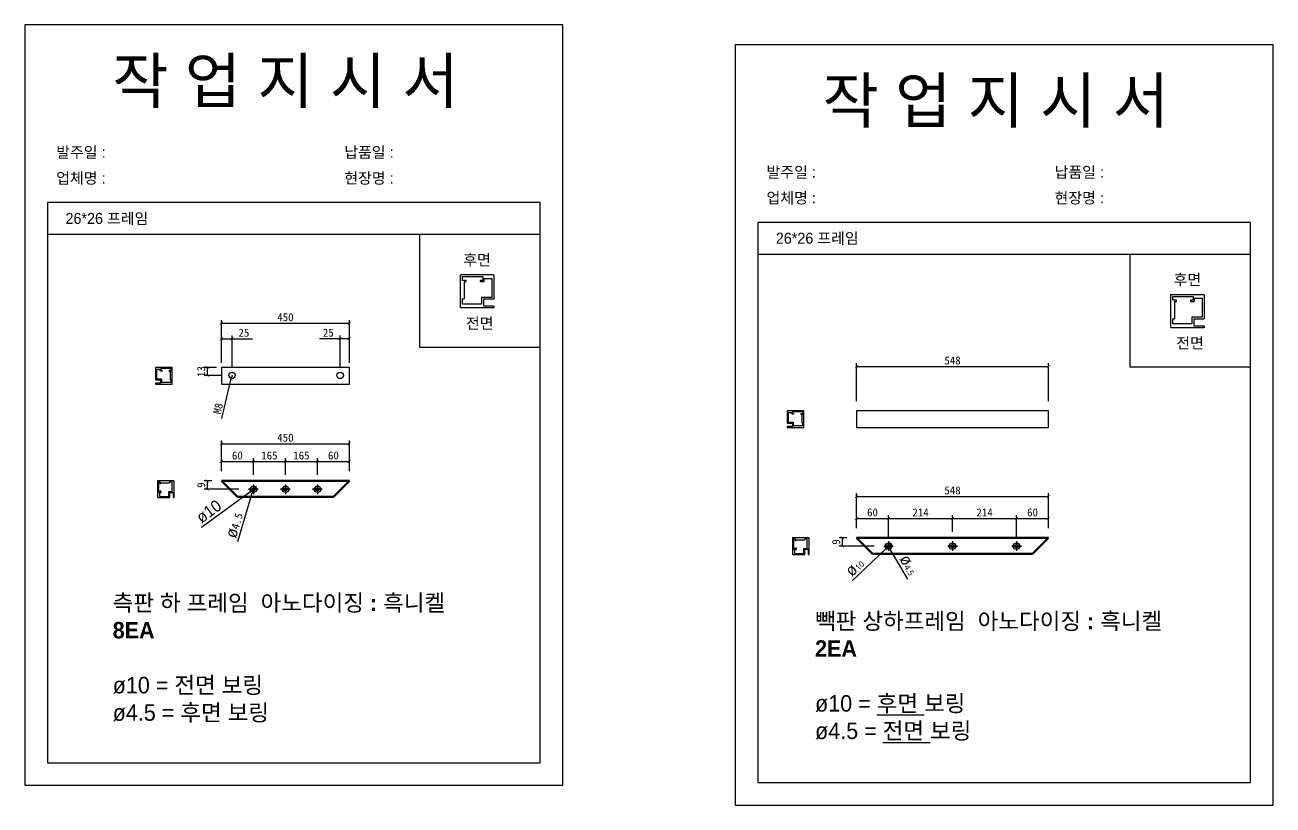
# Model space of a CAD drawing. Header units: millimetres. Extents: x -44117 to 256353, y -2095463 to 65325.
# Drawn here: x 119282 to 123181, y -21340 to -18902 of the extents above; entities that cross this region are included whole.
import ezdxf

# ---------------------------------------------------------------- set-up
doc = ezdxf.new("R2010")
doc.units = ezdxf.units.MM
doc.header["$LTSCALE"] = 10
doc.layers.add('Layer1', color=7, linetype='Continuous', lineweight=70)
doc.dimstyles.new('ISO-25', dxfattribs={"dimtxt": 2.5, "dimasz": 2.5, "dimexe": 1, "dimexo": 1, "dimtad": 1, "dimtxsty": 'Standard', "dimblk": 'ARCHTICK', "dimcen": 2.5, "dimadec": 0, "dimazin": 0, "dimtfac": 1, "dimtmove": 0, "dimatfit": 3, "dimfxl": 0, "dimarcsym": 0})

# ---------------------------------------------------------------- blocks, each defined once
blk = doc.blocks.new('_ArchTick')
at = {"color": 0, "linetype": 'ByBlock', "const_width": 0.15}
blk.add_lwpolyline([(-0.5, -0.5), (0.5, 0.5)], dxfattribs=at)
blk = doc.blocks.new('*D2144')
at = {"color": 0, "lineweight": -2}
for p, q in [((121879.4, -20474.4), (121879.4, -20433.7)), ((121879.4, -20443.7), (121979.4, -20443.7)), ((121979.4, -20485.4), (121979.4, -20433.7))]:
    blk.add_line(p, q, dxfattribs=at)
at = {"layer": 'Defpoints', "color": 0}
for p in [(121979.4, -20443.7), (121879.4, -20504.4), (121979.4, -20515.4)]:
    blk.add_point(p, dxfattribs=at)
at = {"color": 0, "lineweight": -2, "xscale": 10, "yscale": 10, "zscale": 10, "rotation": 180}
blk.add_blockref('_ArchTick', (121879.4, -20443.7), dxfattribs=at)
at = {"color": 0, "lineweight": -2, "xscale": 10, "yscale": 10, "zscale": 10}
blk.add_blockref('_ArchTick', (121979.4, -20443.7), dxfattribs=at)
at = {"color": 0, "insert": (121929.4, -20425), "char_height": 25, "attachment_point": 5}
blk.add_mtext('60', dxfattribs=at)
blk = doc.blocks.new('*D2145')
at = {"color": 0, "lineweight": -2}
for p, q in [((121879.4, -20474.4), (121879.4, -20365.2)), ((121879.4, -20375.2), (122479.4, -20375.2)), ((122479.4, -20474.4), (122479.4, -20365.2))]:
    blk.add_line(p, q, dxfattribs=at)
at = {"layer": 'Defpoints', "color": 0}
for p in [(122479.4, -20375.2), (121879.4, -20504.4), (122479.4, -20504.4)]:
    blk.add_point(p, dxfattribs=at)
at = {"color": 0, "lineweight": -2, "xscale": 10, "yscale": 10, "zscale": 10, "rotation": 180}
blk.add_blockref('_ArchTick', (121879.4, -20375.2), dxfattribs=at)
at = {"color": 0, "lineweight": -2, "xscale": 10, "yscale": 10, "zscale": 10}
blk.add_blockref('_ArchTick', (122479.4, -20375.2), dxfattribs=at)
at = {"color": 0, "insert": (122179.4, -20356.4), "char_height": 25, "attachment_point": 5}
blk.add_mtext('548', dxfattribs=at)
blk = doc.blocks.new('*D2146')
at = {"color": 0, "lineweight": -2}
for p, q in [((121866.4, -20637.5), (121972.1, -20537.3)), ((121986.6, -20523.5), (121972.1, -20537.3)), ((121986.6, -20523.5), (121986.6, -20523.5))]:
    blk.add_line(p, q, dxfattribs=at)
at = {"layer": 'Defpoints', "color": 0}
for p in [(121972.1, -20537.3), (121986.6, -20523.5)]:
    blk.add_point(p, dxfattribs=at)
at = {"color": 0, "lineweight": -2, "xscale": 10, "yscale": 10, "zscale": 10}
for p, rotation in [((121972.1, -20537.3), 43.48065296218906), ((121986.6, -20523.5), 223.4806529621891)]:
    blk.add_blockref('_ArchTick', p, dxfattribs=dict(at, rotation=rotation))
at = {"color": 0, "insert": (121873.3, -20595.2), "char_height": 25, "attachment_point": 5, "rotation": 43.4807}
blk.add_mtext('{\\fGulim|b0|i0|c129|p50;\\H1.4583x;ø\\fMalgun Gothic|b0|i0|c129|p50;\\H0.51429x;10}', dxfattribs=at)
blk = doc.blocks.new('*D2147')
at = {"color": 0, "lineweight": -2}
for p, q in [((121976.9, -20526.1), (121976.9, -20526.1)), ((121976.9, -20526.1), (121981.9, -20534.7)), ((122039.7, -20633.3), (121981.9, -20534.7))]:
    blk.add_line(p, q, dxfattribs=at)
at = {"layer": 'Defpoints', "color": 0}
for p in [(121976.9, -20526.1), (121981.9, -20534.7)]:
    blk.add_point(p, dxfattribs=at)
at = {"color": 0, "lineweight": -2, "xscale": 10, "yscale": 10, "zscale": 10}
for p, rotation in [((121976.9, -20526.1), 300.3861059706607), ((121981.9, -20534.7), 120.3861059706608)]:
    blk.add_blockref('_ArchTick', p, dxfattribs=dict(at, rotation=rotation))
at = {"color": 0, "insert": (122043.7, -20588.6), "char_height": 25, "attachment_point": 5, "rotation": 300.3861}
blk.add_mtext('{\\fGulim|b0|i0|c129|p50;\\H1.4583x;ø\\fMalgun Gothic|b0|i0|c129|p50;\\H0.51429x;4.5}', dxfattribs=at)
blk = doc.blocks.new('*D2148')
at = {"color": 0, "lineweight": -2}
for p, q in [((121979.4, -20500.4), (121979.4, -20433.7)), ((121979.4, -20443.7), (122179.4, -20443.7)), ((122179.4, -20485.4), (122179.4, -20433.7))]:
    blk.add_line(p, q, dxfattribs=at)
at = {"layer": 'Defpoints', "color": 0}
for p in [(122179.4, -20443.7), (121979.4, -20530.4), (122179.4, -20515.4)]:
    blk.add_point(p, dxfattribs=at)
at = {"color": 0, "lineweight": -2, "xscale": 10, "yscale": 10, "zscale": 10, "rotation": 180}
blk.add_blockref('_ArchTick', (121979.4, -20443.7), dxfattribs=at)
at = {"color": 0, "lineweight": -2, "xscale": 10, "yscale": 10, "zscale": 10}
blk.add_blockref('_ArchTick', (122179.4, -20443.7), dxfattribs=at)
at = {"color": 0, "insert": (122079.4, -20425), "char_height": 25, "attachment_point": 5}
blk.add_mtext('214', dxfattribs=at)
blk = doc.blocks.new('*D2149')
at = {"color": 0, "lineweight": -2}
for p, q in [((122179.4, -20485.4), (122179.4, -20433.7)), ((122179.4, -20443.7), (122379.4, -20443.7)), ((122379.4, -20500.4), (122379.4, -20433.7))]:
    blk.add_line(p, q, dxfattribs=at)
at = {"layer": 'Defpoints', "color": 0}
for p in [(122379.4, -20443.7), (122179.4, -20515.4), (122379.4, -20530.4)]:
    blk.add_point(p, dxfattribs=at)
at = {"color": 0, "lineweight": -2, "xscale": 10, "yscale": 10, "zscale": 10, "rotation": 180}
blk.add_blockref('_ArchTick', (122179.4, -20443.7), dxfattribs=at)
at = {"color": 0, "lineweight": -2, "xscale": 10, "yscale": 10, "zscale": 10}
blk.add_blockref('_ArchTick', (122379.4, -20443.7), dxfattribs=at)
at = {"color": 0, "insert": (122279.4, -20425), "char_height": 25, "attachment_point": 5}
blk.add_mtext('214', dxfattribs=at)
blk = doc.blocks.new('*D2150')
at = {"color": 0, "lineweight": -2}
for p, q in [((122379.4, -20485.4), (122379.4, -20433.7)), ((122379.4, -20443.7), (122479.4, -20443.7)), ((122479.4, -20474.4), (122479.4, -20433.7))]:
    blk.add_line(p, q, dxfattribs=at)
at = {"layer": 'Defpoints', "color": 0}
for p in [(122479.4, -20443.7), (122479.4, -20504.4), (122379.4, -20515.4)]:
    blk.add_point(p, dxfattribs=at)
at = {"color": 0, "lineweight": -2, "xscale": 10, "yscale": 10, "zscale": 10, "rotation": 180}
blk.add_blockref('_ArchTick', (122379.4, -20443.7), dxfattribs=at)
at = {"color": 0, "lineweight": -2, "xscale": 10, "yscale": 10, "zscale": 10}
blk.add_blockref('_ArchTick', (122479.4, -20443.7), dxfattribs=at)
at = {"color": 0, "insert": (122429.4, -20425), "char_height": 25, "attachment_point": 5}
blk.add_mtext('60', dxfattribs=at)
blk = doc.blocks.new('*D2151')
at = {"color": 0, "lineweight": -2}
for p, q in [((121849.4, -20504.4), (121824.8, -20504.4)), ((121834.8, -20504.4), (121834.8, -20530.4)), ((121934.4, -20530.4), (121824.8, -20530.4))]:
    blk.add_line(p, q, dxfattribs=at)
at = {"layer": 'Defpoints', "color": 0}
for p in [(121879.4, -20504.4), (121834.8, -20530.4), (121964.4, -20530.4)]:
    blk.add_point(p, dxfattribs=at)
at = {"color": 0, "lineweight": -2, "xscale": 10, "yscale": 10, "zscale": 10}
for p, rotation in [((121834.8, -20504.4), 90), ((121834.8, -20530.4), 270)]:
    blk.add_blockref('_ArchTick', p, dxfattribs=dict(at, rotation=rotation))
at = {"color": 0, "insert": (121816.1, -20517.4), "char_height": 25, "attachment_point": 5, "rotation": 90}
blk.add_mtext('9', dxfattribs=at)
blk = doc.blocks.new('*D2152')
at = {"color": 0, "lineweight": -2}
for p, q in [((121879.4, -20077.5), (121879.4, -19959)), ((122479.4, -20077.5), (122479.4, -19959)), ((121879.4, -19969), (122479.4, -19969))]:
    blk.add_line(p, q, dxfattribs=at)
at = {"layer": 'Defpoints', "color": 0}
for p in [(122479.4, -19969), (121879.4, -20107.5), (122479.4, -20107.5)]:
    blk.add_point(p, dxfattribs=at)
at = {"color": 0, "lineweight": -2, "xscale": 10, "yscale": 10, "zscale": 10, "rotation": 180}
blk.add_blockref('_ArchTick', (121879.4, -19969), dxfattribs=at)
at = {"color": 0, "lineweight": -2, "xscale": 10, "yscale": 10, "zscale": 10}
blk.add_blockref('_ArchTick', (122479.4, -19969), dxfattribs=at)
at = {"color": 0, "insert": (122179.4, -19950.3), "char_height": 25, "attachment_point": 5}
blk.add_mtext('548', dxfattribs=at)
blk = doc.blocks.new('*D2176')
at = {"color": 0, "lineweight": -2}
for p, q in [((119895.2, -20296.6), (119895.2, -20255.9)), ((119895.2, -20265.9), (119995.2, -20265.9)), ((119995.2, -20307.6), (119995.2, -20255.9))]:
    blk.add_line(p, q, dxfattribs=at)
at = {"layer": 'Defpoints', "color": 0}
for p in [(119995.2, -20265.9), (119895.2, -20326.6), (119995.2, -20337.6)]:
    blk.add_point(p, dxfattribs=at)
at = {"color": 0, "lineweight": -2, "xscale": 10, "yscale": 10, "zscale": 10, "rotation": 180}
blk.add_blockref('_ArchTick', (119895.2, -20265.9), dxfattribs=at)
at = {"color": 0, "lineweight": -2, "xscale": 10, "yscale": 10, "zscale": 10}
blk.add_blockref('_ArchTick', (119995.2, -20265.9), dxfattribs=at)
at = {"color": 0, "insert": (119945.2, -20247.2), "char_height": 25, "attachment_point": 5}
blk.add_mtext('60', dxfattribs=at)
blk = doc.blocks.new('*D2177')
at = {"color": 0, "lineweight": -2}
for p, q in [((119995.2, -20307.6), (119995.2, -20255.9)), ((119995.2, -20265.9), (120095.2, -20265.9)), ((120095.2, -20307.6), (120095.2, -20255.9))]:
    blk.add_line(p, q, dxfattribs=at)
at = {"layer": 'Defpoints', "color": 0}
for p in [(120095.2, -20265.9), (119995.2, -20337.6), (120095.2, -20337.6)]:
    blk.add_point(p, dxfattribs=at)
at = {"color": 0, "lineweight": -2, "xscale": 10, "yscale": 10, "zscale": 10, "rotation": 180}
blk.add_blockref('_ArchTick', (119995.2, -20265.9), dxfattribs=at)
at = {"color": 0, "lineweight": -2, "xscale": 10, "yscale": 10, "zscale": 10}
blk.add_blockref('_ArchTick', (120095.2, -20265.9), dxfattribs=at)
at = {"color": 0, "insert": (120045.2, -20247.2), "char_height": 25, "attachment_point": 5}
blk.add_mtext('165', dxfattribs=at)
blk = doc.blocks.new('*D2178')
at = {"color": 0, "lineweight": -2}
for p, q in [((120095.2, -20307.6), (120095.2, -20255.9)), ((120095.2, -20265.9), (120195.2, -20265.9)), ((120195.2, -20307.6), (120195.2, -20255.9))]:
    blk.add_line(p, q, dxfattribs=at)
at = {"layer": 'Defpoints', "color": 0}
for p in [(120195.2, -20265.9), (120095.2, -20337.6), (120195.2, -20337.6)]:
    blk.add_point(p, dxfattribs=at)
at = {"color": 0, "lineweight": -2, "xscale": 10, "yscale": 10, "zscale": 10, "rotation": 180}
blk.add_blockref('_ArchTick', (120095.2, -20265.9), dxfattribs=at)
at = {"color": 0, "lineweight": -2, "xscale": 10, "yscale": 10, "zscale": 10}
blk.add_blockref('_ArchTick', (120195.2, -20265.9), dxfattribs=at)
at = {"color": 0, "insert": (120145.2, -20247.2), "char_height": 25, "attachment_point": 5}
blk.add_mtext('165', dxfattribs=at)
blk = doc.blocks.new('*D2179')
at = {"color": 0, "lineweight": -2}
for p, q in [((120195.2, -20307.6), (120195.2, -20255.9)), ((120195.2, -20265.9), (120295.2, -20265.9)), ((120295.2, -20296.6), (120295.2, -20255.9))]:
    blk.add_line(p, q, dxfattribs=at)
at = {"layer": 'Defpoints', "color": 0}
for p in [(120295.2, -20265.9), (120195.2, -20337.6), (120295.2, -20326.6)]:
    blk.add_point(p, dxfattribs=at)
at = {"color": 0, "lineweight": -2, "xscale": 10, "yscale": 10, "zscale": 10, "rotation": 180}
blk.add_blockref('_ArchTick', (120195.2, -20265.9), dxfattribs=at)
at = {"color": 0, "lineweight": -2, "xscale": 10, "yscale": 10, "zscale": 10}
blk.add_blockref('_ArchTick', (120295.2, -20265.9), dxfattribs=at)
at = {"color": 0, "insert": (120245.2, -20247.2), "char_height": 25, "attachment_point": 5}
blk.add_mtext('60', dxfattribs=at)
blk = doc.blocks.new('*D2180')
at = {"color": 0, "lineweight": -2}
for p, q in [((119895.2, -20296.6), (119895.2, -20200.2)), ((119895.2, -20210.2), (120295.2, -20210.2)), ((120295.2, -20296.6), (120295.2, -20200.2))]:
    blk.add_line(p, q, dxfattribs=at)
at = {"layer": 'Defpoints', "color": 0}
for p in [(120295.2, -20210.2), (119895.2, -20326.6), (120295.2, -20326.6)]:
    blk.add_point(p, dxfattribs=at)
at = {"color": 0, "lineweight": -2, "xscale": 10, "yscale": 10, "zscale": 10, "rotation": 180}
blk.add_blockref('_ArchTick', (119895.2, -20210.2), dxfattribs=at)
at = {"color": 0, "lineweight": -2, "xscale": 10, "yscale": 10, "zscale": 10}
blk.add_blockref('_ArchTick', (120295.2, -20210.2), dxfattribs=at)
at = {"color": 0, "insert": (120095.2, -20191.5), "char_height": 25, "attachment_point": 5}
blk.add_mtext('450', dxfattribs=at)
blk = doc.blocks.new('*D2181')
at = {"color": 0, "lineweight": -2}
for p, q in [((119865.2, -20326.6), (119840.9, -20326.6)), ((119950.2, -20352.6), (119840.9, -20352.6)), ((119850.9, -20326.6), (119850.9, -20352.6))]:
    blk.add_line(p, q, dxfattribs=at)
at = {"layer": 'Defpoints', "color": 0}
for p in [(119850.9, -20352.6), (119895.2, -20326.6), (119980.2, -20352.6)]:
    blk.add_point(p, dxfattribs=at)
at = {"color": 0, "lineweight": -2, "xscale": 10, "yscale": 10, "zscale": 10}
for p, rotation in [((119850.9, -20326.6), 90), ((119850.9, -20352.6), 270)]:
    blk.add_blockref('_ArchTick', p, dxfattribs=dict(at, rotation=rotation))
at = {"color": 0, "insert": (119832.1, -20339.6), "char_height": 25, "attachment_point": 5, "rotation": 90}
blk.add_mtext('9', dxfattribs=at)
blk = doc.blocks.new('*D2182')
at = {"color": 0, "lineweight": -2}
for p, q in [((120003.3, -20346.8), (119987.2, -20358.5)), ((120003.3, -20346.8), (120003.3, -20346.8)), ((119833.2, -20470.8), (119987.2, -20358.5))]:
    blk.add_line(p, q, dxfattribs=at)
at = {"layer": 'Defpoints', "color": 0}
for p in [(120003.3, -20346.8), (119987.2, -20358.5)]:
    blk.add_point(p, dxfattribs=at)
at = {"color": 0, "lineweight": -2, "xscale": 10, "yscale": 10, "zscale": 10}
for p, rotation in [((119987.2, -20358.5), 36.10123907346915), ((120003.3, -20346.8), 216.1012390734691)]:
    blk.add_blockref('_ArchTick', p, dxfattribs=dict(at, rotation=rotation))
at = {"color": 0, "insert": (119856, -20422), "char_height": 25, "attachment_point": 5, "rotation": 36.1012}
blk.add_mtext('{\\fGulim|b0|i0|c129|p50;\\H1.4583x;ø10}', dxfattribs=at)
blk = doc.blocks.new('*D2183')
at = {"color": 0, "lineweight": -2}
for p, q in [((119996.7, -20347.9), (119993.8, -20357.4)), ((119996.7, -20347.9), (119996.7, -20347.9)), ((119946.8, -20515.4), (119993.8, -20357.4))]:
    blk.add_line(p, q, dxfattribs=at)
at = {"layer": 'Defpoints', "color": 0}
for p in [(119996.7, -20347.9), (119993.8, -20357.4)]:
    blk.add_point(p, dxfattribs=at)
at = {"color": 0, "lineweight": -2, "xscale": 10, "yscale": 10, "zscale": 10}
for p, rotation in [((119993.8, -20357.4), 73.42594672676715), ((119996.7, -20347.9), 253.4259467267671)]:
    blk.add_blockref('_ArchTick', p, dxfattribs=dict(at, rotation=rotation))
at = {"color": 0, "insert": (119934.8, -20464.6), "char_height": 25, "attachment_point": 5, "rotation": 73.4259}
blk.add_mtext('{\\fGulim|b0|i0|c129|p50;\\H1.4583x;ø}4.5', dxfattribs=at)
blk = doc.blocks.new('*D2184')
at = {"color": 0, "lineweight": -2}
for p, q in [((119895.2, -19942.3), (119895.2, -19823.9)), ((119895.2, -19833.9), (120295.2, -19833.9)), ((120295.2, -19942.3), (120295.2, -19823.9))]:
    blk.add_line(p, q, dxfattribs=at)
at = {"layer": 'Defpoints', "color": 0}
for p in [(120295.2, -19833.9), (119895.2, -19972.3), (120295.2, -19972.3)]:
    blk.add_point(p, dxfattribs=at)
at = {"color": 0, "lineweight": -2, "xscale": 10, "yscale": 10, "zscale": 10, "rotation": 180}
blk.add_blockref('_ArchTick', (119895.2, -19833.9), dxfattribs=at)
at = {"color": 0, "lineweight": -2, "xscale": 10, "yscale": 10, "zscale": 10}
blk.add_blockref('_ArchTick', (120295.2, -19833.9), dxfattribs=at)
at = {"color": 0, "insert": (120095.2, -19815.1), "char_height": 25, "attachment_point": 5}
blk.add_mtext('450', dxfattribs=at)
blk = doc.blocks.new('*D2185')
at = {"color": 0, "lineweight": -2}
for p, q in [((119880.2, -19972.3), (119841, -19972.3)), ((119896.2, -19996.8), (119841, -19996.8)), ((119851, -19972.3), (119851, -19996.8))]:
    blk.add_line(p, q, dxfattribs=at)
at = {"layer": 'Defpoints', "color": 0}
for p in [(119851, -19996.8), (119895.2, -19972.3), (119911.2, -19996.8)]:
    blk.add_point(p, dxfattribs=at)
at = {"color": 0, "lineweight": -2, "xscale": 10, "yscale": 10, "zscale": 10}
for p, rotation in [((119851, -19972.3), 90), ((119851, -19996.8), 270)]:
    blk.add_blockref('_ArchTick', p, dxfattribs=dict(at, rotation=rotation))
at = {"color": 0, "insert": (119832.2, -19984.6), "char_height": 25, "attachment_point": 5, "rotation": 90}
blk.add_mtext('13', dxfattribs=at)
blk = doc.blocks.new('*D2186')
at = {"color": 0, "lineweight": -2}
for p, q in [((119895.2, -19957.3), (119895.2, -19872.3)), ((119895.2, -19882.3), (119928.4, -19882.3)), ((119928.4, -19971.8), (119928.4, -19872.3)), ((119928.4, -19882.3), (119992.6, -19882.3))]:
    blk.add_line(p, q, dxfattribs=at)
at = {"layer": 'Defpoints', "color": 0}
for p in [(119928.4, -19882.3), (119895.2, -19972.3), (119928.4, -19986.8)]:
    blk.add_point(p, dxfattribs=at)
at = {"color": 0, "lineweight": -2, "xscale": 10, "yscale": 10, "zscale": 10, "rotation": 180}
blk.add_blockref('_ArchTick', (119895.2, -19882.3), dxfattribs=at)
at = {"color": 0, "lineweight": -2, "xscale": 10, "yscale": 10, "zscale": 10}
blk.add_blockref('_ArchTick', (119928.4, -19882.3), dxfattribs=at)
at = {"color": 0, "insert": (119965.5, -19863.5), "char_height": 25, "attachment_point": 5}
blk.add_mtext('25', dxfattribs=at)
blk = doc.blocks.new('*D2187')
at = {"color": 0, "lineweight": -2}
for p, q in [((120266.3, -19882.3), (120202.1, -19882.3)), ((120266.3, -19971.8), (120266.3, -19872.3)), ((120295.2, -19882.3), (120266.3, -19882.3)), ((120295.2, -19957.3), (120295.2, -19872.3))]:
    blk.add_line(p, q, dxfattribs=at)
at = {"layer": 'Defpoints', "color": 0}
for p in [(120266.3, -19882.3), (120266.3, -19986.8), (120295.2, -19972.3)]:
    blk.add_point(p, dxfattribs=at)
at = {"color": 0, "lineweight": -2, "xscale": 10, "yscale": 10, "zscale": 10, "rotation": 180}
blk.add_blockref('_ArchTick', (120266.3, -19882.3), dxfattribs=at)
at = {"color": 0, "lineweight": -2, "xscale": 10, "yscale": 10, "zscale": 10}
blk.add_blockref('_ArchTick', (120295.2, -19882.3), dxfattribs=at)
at = {"color": 0, "insert": (120229.2, -19863.5), "char_height": 25, "attachment_point": 5}
blk.add_mtext('25', dxfattribs=at)
blk = doc.blocks.new('*D2188')
at = {"color": 0, "lineweight": -2}
for p in [(119928.4, -19996.8), (119896.8, -20131.2)]:
    blk.add_line(p, (119926.2, -20006.5), dxfattribs=at)
at = {"layer": 'Defpoints', "color": 0}
for p in [(119928.4, -19996.8), (119926.2, -20006.5)]:
    blk.add_point(p, dxfattribs=at)
at = {"color": 0, "lineweight": -2, "xscale": 10, "yscale": 10, "zscale": 10, "rotation": 76.74817852863761}
blk.add_blockref('_ArchTick', (119926.2, -20006.5), dxfattribs=at)
at = {"color": 0, "insert": (119884.8, -20100.5), "char_height": 25, "attachment_point": 5, "rotation": 76.7482}
blk.add_mtext('M8', dxfattribs=at)

msp = doc.modelspace()

# ---------------------------------------------------------------- linework, layer by layer
for p, q in [((120891.52418, -19456.80407), (119351.52418, -19456.80407)), ((123110.65799, -19518.70151), (121570.65799, -19518.70151)), ((120891.52418, -19556.80407), (119351.52418, -19556.80407)), ((123110.65799, -19618.70151), (121570.65799, -19618.70151)), ((120647.96859, -19699.88744), (120647.96859, -19687.88744)), ((120647.96859, -19687.88744), (120711.96859, -19687.88744)), ((120711.96859, -19687.88744), (120711.96859, -19699.88744)), ((120658.76859, -19699.88744), (120647.96859, -19699.88744)), ((120653.96859, -19703.88744), (120658.76859, -19703.88744)), ((120653.96859, -19703.88744), (120653.96859, -19757.88744)), ((120659.96859, -19702.68744), (120659.96859, -19701.08744)), ((120703.96859, -19701.08744), (120703.96859, -19702.68744)), ((120711.96859, -19699.88744), (120705.16859, -19699.88744)), ((120705.16859, -19703.88744), (120714.76859, -19703.88744)), ((120715.96859, -19702.68744), (120715.96859, -19693.88744)), ((120715.96859, -19693.88744), (120739.96859, -19693.88744)), ((120739.96859, -19693.88744), (120739.96859, -19753.08744)), ((120647.96859, -19773.88744), (120647.96859, -19757.88744)), ((120647.96859, -19757.88744), (120653.96859, -19757.88744)), ((120707.96859, -19754.28744), (120707.96859, -19759.08744)), ((120707.96859, -19759.08744), (120707.96859, -19773.88744)), ((120707.96859, -19759.08744), (120707.96859, -19759.08744)), ((120713.96859, -19753.08744), (120709.16859, -19753.08744)), ((120739.96859, -19753.08744), (120713.96859, -19753.08744)), ((122867.1024, -19761.78488), (122867.1024, -19749.78488)), ((122867.1024, -19749.78488), (122931.1024, -19749.78488)), ((122877.9024, -19761.78488), (122867.1024, -19761.78488)), ((122873.1024, -19765.78488), (122877.9024, -19765.78488)), ((122873.1024, -19765.78488), (122873.1024, -19819.78488)), ((122879.1024, -19764.58488), (122879.1024, -19762.98488)), ((122923.1024, -19762.98488), (122923.1024, -19764.58488)), ((122931.1024, -19761.78488), (122924.3024, -19761.78488)), ((122924.3024, -19765.78488), (122933.9024, -19765.78488)), ((122931.1024, -19749.78488), (122931.1024, -19761.78488)), ((122935.1024, -19764.58488), (122935.1024, -19755.78488)), ((122935.1024, -19755.78488), (122959.1024, -19755.78488)), ((122959.1024, -19755.78488), (122959.1024, -19814.98488)), ((120707.96859, -19773.88744), (120647.96859, -19773.88744)), ((122867.1024, -19835.78488), (122867.1024, -19819.78488)), ((122867.1024, -19819.78488), (122873.1024, -19819.78488)), ((122927.1024, -19835.78488), (122867.1024, -19835.78488)), ((122927.1024, -19816.18488), (122927.1024, -19820.98488)), ((122927.1024, -19820.98488), (122927.1024, -19835.78488)), ((122927.1024, -19820.98488), (122927.1024, -19820.98488)), ((122933.1024, -19814.98488), (122928.3024, -19814.98488)), ((122959.1024, -19814.98488), (122933.1024, -19814.98488)), ((119704.30054, -19978.30287), (119692.30054, -19978.30287)), ((119692.30054, -19978.30287), (119692.30054, -20007.90287)), ((119704.30054, -19982.70287), (119704.30054, -19978.30287)), ((119709.70054, -19983.30287), (119704.90054, -19983.30287)), ((119738.30054, -19975.30287), (119706.30054, -19975.30287)), ((119706.30054, -19975.30287), (119706.30054, -19981.30287)), ((119706.30054, -19981.30287), (119709.70054, -19981.30287)), ((119710.30054, -19981.90287), (119710.30054, -19982.70287)), ((119732.30054, -19982.70287), (119732.30054, -19981.90287)), ((119732.90054, -19981.30287), (119738.30054, -19981.30287)), ((119735.30054, -19983.30287), (119732.90054, -19983.30287)), ((119735.30054, -19983.30287), (119735.30054, -20010.30287)), ((119738.30054, -19981.30287), (119738.30054, -19975.30287)), ((120295.24736, -19972.30287), (119895.24736, -19972.30287)), ((119895.24736, -19972.30287), (119895.24736, -20024.30287)), ((120295.24736, -20024.30287), (120295.24736, -19972.30287)), ((119692.30054, -20007.90287), (119705.30054, -20007.90287)), ((119705.30054, -20007.90287), (119707.70054, -20007.90287)), ((119708.30054, -20008.50287), (119708.30054, -20010.90287)), ((119708.30054, -20010.90287), (119708.30054, -20018.30287)), ((119708.30054, -20010.90287), (119708.30054, -20010.90287)), ((119708.30054, -20018.30287), (119738.30054, -20018.30287)), ((119738.30054, -20010.30287), (119735.30054, -20010.30287)), ((119738.30054, -20018.30287), (119738.30054, -20010.30287)), ((119895.24736, -20024.30287), (120295.24736, -20024.30287)), ((121677.89517, -20113.45489), (121665.89517, -20113.45489)), ((121665.89517, -20113.45489), (121665.89517, -20143.05489)), ((121677.89517, -20117.85489), (121677.89517, -20113.45489)), ((121683.29517, -20118.45489), (121678.49517, -20118.45489)), ((121711.89517, -20110.45489), (121679.89517, -20110.45489)), ((121679.89517, -20110.45489), (121679.89517, -20116.45489)), ((121679.89517, -20116.45489), (121683.29517, -20116.45489)), ((121683.89517, -20117.05489), (121683.89517, -20117.85489)), ((121705.89517, -20117.85489), (121705.89517, -20117.05489)), ((121706.49517, -20116.45489), (121711.89517, -20116.45489)), ((121708.89517, -20118.45489), (121706.49517, -20118.45489)), ((121708.89517, -20118.45489), (121708.89517, -20145.45489)), ((121711.89517, -20116.45489), (121711.89517, -20110.45489)), ((122479.39359, -20107.45489), (121879.39359, -20107.45489)), ((121879.39359, -20107.45489), (121879.39359, -20159.45489)), ((122479.39359, -20159.45489), (122479.39359, -20107.45489)), ((121665.89517, -20143.05489), (121678.89517, -20143.05489)), ((121678.89517, -20143.05489), (121681.29517, -20143.05489)), ((121681.89517, -20143.65489), (121681.89517, -20146.05489)), ((121681.89517, -20146.05489), (121681.89517, -20153.45489)), ((121681.89517, -20146.05489), (121681.89517, -20146.05489)), ((121681.89517, -20153.45489), (121711.89517, -20153.45489)), ((121711.89517, -20145.45489), (121708.89517, -20145.45489)), ((121711.89517, -20153.45489), (121711.89517, -20145.45489)), ((121879.39359, -20159.45489), (122479.39359, -20159.45489)), ((119704.35184, -20329.64319), (119698.35184, -20329.64319)), ((119698.35184, -20329.64319), (119698.35184, -20361.64319)), ((119704.35184, -20335.04319), (119704.35184, -20329.64319)), ((119705.75184, -20335.64319), (119704.95184, -20335.64319)), ((119706.35184, -20332.64319), (119706.35184, -20335.04319)), ((119706.35184, -20332.64319), (119733.35184, -20332.64319)), ((119741.35184, -20329.64319), (119733.35184, -20329.64319)), ((119733.35184, -20329.64319), (119733.35184, -20332.64319)), ((119741.35184, -20359.64319), (119741.35184, -20329.64319)), ((119698.35184, -20361.64319), (119704.35184, -20361.64319)), ((119705.75184, -20363.64319), (119701.35184, -20363.64319)), ((119701.35184, -20363.64319), (119701.35184, -20375.64319)), ((119701.35184, -20375.64319), (119730.95184, -20375.64319)), ((119704.35184, -20361.64319), (119704.35184, -20358.24319)), ((119704.95184, -20357.64319), (119705.75184, -20357.64319)), ((119706.35184, -20358.24319), (119706.35184, -20363.04319)), ((119730.95184, -20362.64319), (119730.95184, -20360.24319)), ((119730.95184, -20375.64319), (119730.95184, -20362.64319)), ((119731.55184, -20359.64319), (119733.95184, -20359.64319)), ((119733.95184, -20359.64319), (119741.35184, -20359.64319)), ((119733.95184, -20359.64319), (119733.95184, -20359.64319)), ((121688.49807, -20507.37331), (121682.49807, -20507.37331)), ((121682.49807, -20507.37331), (121682.49807, -20539.37331)), ((121688.49807, -20512.77331), (121688.49807, -20507.37331)), ((121725.49807, -20507.37331), (121717.49807, -20507.37331)), ((121717.49807, -20507.37331), (121717.49807, -20510.37331)), ((121725.49807, -20537.37331), (121725.49807, -20507.37331)), ((121682.49807, -20539.37331), (121688.49807, -20539.37331)), ((121689.89807, -20541.37331), (121685.49807, -20541.37331)), ((121685.49807, -20541.37331), (121685.49807, -20553.37331)), ((121688.49807, -20539.37331), (121688.49807, -20535.97331)), ((121689.89807, -20513.37331), (121689.09807, -20513.37331)), ((121689.09807, -20535.37331), (121689.89807, -20535.37331)), ((121690.49807, -20510.37331), (121690.49807, -20512.77331)), ((121690.49807, -20510.37331), (121717.49807, -20510.37331)), ((121690.49807, -20535.97331), (121690.49807, -20540.77331)), ((121715.09807, -20540.37331), (121715.09807, -20537.97331)), ((121715.09807, -20553.37331), (121715.09807, -20540.37331)), ((121715.69807, -20537.37331), (121718.09807, -20537.37331)), ((121718.09807, -20537.37331), (121725.49807, -20537.37331)), ((121718.09807, -20537.37331), (121718.09807, -20537.37331)), ((121685.49807, -20553.37331), (121715.09807, -20553.37331))]:
    msp.add_line(p, q)
at = {"lineweight": 30}
for p, q in [((119995.24736, -20337.64319), (119995.24736, -20367.64319)), ((120095.24736, -20337.64319), (120095.24736, -20367.64319)), ((120195.24736, -20337.64319), (120195.24736, -20367.64319)), ((121979.39359, -20515.37331), (121979.39359, -20545.37331)), ((122179.39359, -20515.37331), (122179.39359, -20545.37331)), ((122379.39359, -20515.37331), (122379.39359, -20545.37331))]:
    msp.add_line(p, q, dxfattribs=at)
for points in [[(119281.52418, -21277.63435), (120961.52418, -21277.63435), (120961.52418, -18901.63435), (119281.52418, -18901.63435)], [(121500.65799, -21339.53179), (123180.65799, -21339.53179), (123180.65799, -18963.53179), (121500.65799, -18963.53179)], [(120891.52418, -19556.80407), (120514.57542, -19556.80407), (120514.57542, -19908.41103), (120891.52418, -19908.41103)], [(123110.65799, -19618.70151), (122733.70923, -19618.70151), (122733.70923, -19970.30848), (123110.65799, -19970.30848)]]:
    msp.add_lwpolyline(points, close=True)
for points in [[(119351.52418, -19456.80407), (119351.52418, -21207.63435), (120891.52418, -21207.63435), (120891.52418, -19456.80407)], [(121570.65799, -19518.70151), (121570.65799, -21269.53179), (123110.65799, -21269.53179), (123110.65799, -19518.70151)]]:
    msp.add_lwpolyline(points)
for points in [[(120744.76859, -19779.88692, -0.4142135624), (120745.96859, -19781.08692), (120745.96859, -19784.68744, -0.4142135624), (120744.76859, -19785.88744), (120643.96859, -19785.88744, -0.4142135624), (120641.96859, -19783.88744), (120641.96859, -19683.88744, -0.4142135624), (120643.96859, -19681.88744), (120743.96859, -19681.88744, -0.4142135624), (120745.96859, -19683.88744), (120745.96859, -19757.08744, -0.4142135624), (120743.96859, -19759.08744), (120713.96859, -19759.08744), (120713.96859, -19779.88744), (120744.76859, -19779.88744)], [(122963.9024, -19841.78436, -0.4142135624), (122965.1024, -19842.98436), (122965.1024, -19846.58488, -0.4142135624), (122963.9024, -19847.78488), (122863.1024, -19847.78488, -0.4142135624), (122861.1024, -19845.78488), (122861.1024, -19745.78488, -0.4142135624), (122863.1024, -19743.78488), (122963.1024, -19743.78488, -0.4142135624), (122965.1024, -19745.78488), (122965.1024, -19818.98488, -0.4142135624), (122963.1024, -19820.98488), (122933.1024, -19820.98488), (122933.1024, -19841.78488), (122963.9024, -19841.78488)], [(119689.90054, -20021.30261, 0.4142135624), (119689.30054, -20021.90261), (119689.30054, -20023.70287, 0.4142135624), (119689.90054, -20024.30287), (119740.30054, -20024.30287, 0.4142135624), (119741.30054, -20023.30287), (119741.30054, -19973.30287, 0.4142135624), (119740.30054, -19972.30287), (119690.30054, -19972.30287, 0.4142135624), (119689.30054, -19973.30287), (119689.30054, -20009.90287, 0.4142135624), (119690.30054, -20010.90287), (119705.30054, -20010.90287), (119705.30054, -20021.30287), (119689.90054, -20021.30287)], [(121663.49517, -20156.45463, 0.4142135624), (121662.89517, -20157.05463), (121662.89517, -20158.85489, 0.4142135624), (121663.49517, -20159.45489), (121713.89517, -20159.45489, 0.4142135624), (121714.89517, -20158.45489), (121714.89517, -20108.45489, 0.4142135624), (121713.89517, -20107.45489), (121663.89517, -20107.45489, 0.4142135624), (121662.89517, -20108.45489), (121662.89517, -20145.05489, 0.4142135624), (121663.89517, -20146.05489), (121678.89517, -20146.05489), (121678.89517, -20156.45489), (121663.49517, -20156.45489)], [(119744.35158, -20378.04319, 0.4142135624), (119744.95158, -20378.64319), (119746.75184, -20378.64319, 0.4142135624), (119747.35184, -20378.04319), (119747.35184, -20327.64319, 0.4142135624), (119746.35184, -20326.64319), (119696.35184, -20326.64319, 0.4142135624), (119695.35184, -20327.64319), (119695.35184, -20377.64319, 0.4142135624), (119696.35184, -20378.64319), (119732.95184, -20378.64319, 0.4142135624), (119733.95184, -20377.64319), (119733.95184, -20362.64319), (119744.35184, -20362.64319), (119744.35184, -20378.04319)], [(121728.49781, -20555.77331, 0.4142135624), (121729.09781, -20556.37331), (121730.89807, -20556.37331, 0.4142135624), (121731.49807, -20555.77331), (121731.49807, -20505.37331, 0.4142135624), (121730.49807, -20504.37331), (121680.49807, -20504.37331, 0.4142135624), (121679.49807, -20505.37331), (121679.49807, -20555.37331, 0.4142135624), (121680.49807, -20556.37331), (121717.09807, -20556.37331, 0.4142135624), (121718.09807, -20555.37331), (121718.09807, -20540.37331), (121728.49807, -20540.37331), (121728.49807, -20555.77331)]]:
    msp.add_lwpolyline(points, format="xyb")
for points in [[(120010.24736, -20352.64319), (119980.24736, -20352.64319)], [(120110.24736, -20352.64319), (120080.24736, -20352.64319)], [(120210.24736, -20352.64319), (120180.24736, -20352.64319)], [(121994.39359, -20530.37331), (121964.39359, -20530.37331)], [(122194.39359, -20530.37331), (122164.39359, -20530.37331)], [(122394.39359, -20530.37331), (122364.39359, -20530.37331)]]:
    msp.add_lwpolyline(points, close=True, dxfattribs=at)
for centre in [(119928.44376, -19996.80287), (120266.25803, -19996.80287)]:
    msp.add_circle(centre, 10)
for centre, radius in [((119995.24736, -20352.64319), 10), ((119995.24736, -20352.64319), 5), ((120095.24736, -20352.64319), 10), ((120095.24736, -20352.64319), 5), ((120195.24736, -20352.64319), 10), ((120195.24736, -20352.64319), 5), ((121979.39359, -20530.37331), 10), ((121979.39359, -20530.37331), 5), ((122179.39359, -20530.37331), 10), ((122179.39359, -20530.37331), 5), ((122379.39359, -20530.37331), 10), ((122379.39359, -20530.37331), 5)]:
    msp.add_circle(centre, radius, dxfattribs=at)
for centre, radius, start, end in [((120658.76859, -19701.08744), 1.2, 360, 90), ((120658.76859, -19702.68744), 1.2, 270, 0), ((120705.16859, -19701.08744), 1.2, 90, 180), ((120705.16859, -19702.68744), 1.2, 180, 270), ((120714.76859, -19702.68744), 1.2, 270, 0), ((120709.16859, -19754.28744), 1.2, 90, 180), ((122877.9024, -19762.98488), 1.2, 360, 90), ((122877.9024, -19764.58488), 1.2, 270, 0), ((122924.3024, -19762.98488), 1.2, 90, 180), ((122924.3024, -19764.58488), 1.2, 180, 270), ((122933.9024, -19764.58488), 1.2, 270, 0), ((122928.3024, -19816.18488), 1.2, 90, 180), ((119704.90054, -19982.70287), 0.6, 180, 270), ((119709.70054, -19981.90287), 0.6, 0, 90), ((119709.70054, -19982.70287), 0.6, 270, 0), ((119732.90054, -19981.90287), 0.6, 90, 180), ((119732.90054, -19982.70287), 0.6, 180, 270), ((119707.70054, -20008.50287), 0.6, 0, 90), ((121678.49517, -20117.85489), 0.6, 180, 270), ((121683.29517, -20117.05489), 0.6, 0, 90), ((121683.29517, -20117.85489), 0.6, 270, 0), ((121706.49517, -20117.05489), 0.6, 90, 180), ((121706.49517, -20117.85489), 0.6, 180, 270), ((121681.29517, -20143.65489), 0.6, 0, 90), ((119704.95184, -20335.04319), 0.6, 180, 270), ((119705.75184, -20335.04319), 0.6, 270, 0), ((119704.95184, -20358.24319), 0.6, 90, 180), ((119705.75184, -20358.24319), 0.6, 0, 90), ((119705.75184, -20363.04319), 0.6, 270, 0), ((119731.55184, -20360.24319), 0.6, 90, 180), ((121689.09807, -20512.77331), 0.6, 180, 270), ((121689.09807, -20535.97331), 0.6, 90, 180), ((121689.89807, -20512.77331), 0.6, 270, 0), ((121689.89807, -20535.97331), 0.6, 0, 90), ((121689.89807, -20540.77331), 0.6, 270, 0), ((121715.69807, -20537.97331), 0.6, 90, 180)]:
    msp.add_arc(centre, radius, start, end)
at = {"layer": 'Layer1'}
for p, q in [((119945.24736, -20376.64319), (119895.24736, -20326.64319)), ((120245.24736, -20376.64319), (120295.24736, -20326.64319)), ((121929.39359, -20554.37331), (121879.39359, -20504.37331)), ((122429.39359, -20554.37331), (122479.39359, -20504.37331))]:
    msp.add_line(p, q, dxfattribs=at)
for points in [[(120295.24736, -20326.64319), (119895.24736, -20326.64319)], [(120245.24736, -20376.64319), (119945.24736, -20376.64319)], [(122479.39359, -20504.37331), (121879.39359, -20504.37331)], [(122429.39359, -20554.37331), (121929.39359, -20554.37331)]]:
    msp.add_lwpolyline(points, dxfattribs=at)

# ---------------------------------------------------------------- texts
at = {"attachment_point": 1}
for s, heights, insert, char_height in [('{\\fGulim|b0|i0|c129|p50;작 업 지 시 서}', [-155.84554], (119554.33078, -19005.79686), 140), ('{\\fGulim|b0|i0|c129|p50;작 업 지 시 서}', [-155.84554], (121773.4646, -19067.6943), 140), ('{\\fGulim|b0|i0|c129|p50;발주일 :}', [-38.18216], (119379.12143, -19282.51728), 34.3), ('{\\fGulim|b0|i0|c129|p50;납품일 :}', [-37.67976], (120279.09941, -19282.51728), 34.3), ('{\\fGulim|b0|i0|c129|p50;업체명 : }', [-38.2735], (119379.12143, -19363.17346), 34.3), ('{\\fGulim|b0|i0|c129|p50;현장명 : }', [-38.2735], (120279.09941, -19363.17346), 34.3), ('{\\fGulim|b0|i0|c129|p50;발주일 :}', [-38.18216], (121598.25524, -19344.41472), 34.3), ('{\\fGulim|b0|i0|c129|p50;납품일 :}', [-37.67976], (122498.23322, -19344.41472), 34.3), ('{\\fGulim|b0|i0|c129|p50;업체명 : }', [-38.2735], (121598.25524, -19425.0709), 34.3), ('{\\fGulim|b0|i0|c129|p50;현장명 : }', [-38.2735], (122498.23322, -19425.0709), 34.3), ('{\\fGulim|b0|i0|c129|p50;26*26 프레임}', [-38.22783], (119408.08401, -19489.04203), 34.3), ('{\\fGulim|b0|i0|c129|p50;26*26 프레임}', [-38.22783], (121627.21783, -19550.93948), 34.3), ('{\\fGulim|b0|i0|c129|p50;후면}', [-38.18216], (120650.82067, -19618.51232), 34.3), ('{\\fGulim|b0|i0|c129|p50;후면}', [-38.18216], (122869.95449, -19680.40977), 34.3), ('{\\fGulim|b0|i0|c129|p50;전면}', [-37.08602], (120659.01454, -19816.87203), 34.3), ('{\\fGulim|b0|i0|c129|p50;전면}', [-37.08602], (122878.14835, -19878.76947), 34.3), ('{\\fGulim|b1|i0|c129|p50;측판 하 프레임  아노다이징 : 흑니켈\\P8EA\\P\\fGulim|b0|i0|c129|p50;\\Pø10 = 전면 보링\\Pø4.5 = 후면 보링}', [-405.73762], (119555.58534, -20681.78747), 51.45), ('{\\fGulim|b1|i0|c129|p50;빽판 상하프레임  아노다이징 : 흑니켈\\P2EA\\P\\fGulim|b0|i0|c129|p50;\\Pø10 = \\fGulim|b1|i0|c129|p50;\\L후면\\fGulim|b0|i0|c129|p50;\\l 보링\\Pø4.5 = \\fGulim|b1|i0|c129|p50;\\L전면\\fGulim|b0|i0|c129|p50;\\l 보링}', [-411.84859], (121749.88144, -20738.75646), 51.45)]:
    msp.add_mtext_dynamic_manual_height_columns(s, width=3307.3198183, gutter_width=12.5, heights=heights, dxfattribs=dict(at, insert=insert, char_height=char_height))

# ---------------------------------------------------------------- dimensions: what is measured, and where the dimension line sits
for base, p1, p2, text, override, picture, middle in [((120295.24736, -19833.85683), (119895.24736, -19972.30287), (120295.24736, -19972.30287), '450', {"dimscale": 10, "dimasz": 1, "dimexo": 3, "dimtxsty": 'Standard'}, '*D2184', (120095.24736, -19815.10683)), ((119928.44376, -19882.29743), (119895.24736, -19972.30287), (119928.44376, -19986.80287), '25', {"dimscale": 10, "dimasz": 1, "dimexo": 1.5, "dimtxsty": 'Standard'}, '*D2186', (119965.52709, -19863.54743)), ((122479.39359, -19969.00885), (121879.39359, -20107.45489), (122479.39359, -20107.45489), '548', {"dimscale": 10, "dimasz": 1, "dimexo": 3, "dimtxsty": 'Standard'}, '*D2152', (122179.39359, -19950.25885)), ((120295.24736, -20210.22374), (119895.24736, -20326.64319), (120295.24736, -20326.64319), '450', {"dimscale": 10, "dimasz": 1, "dimexo": 3, "dimtxsty": 'Standard'}, '*D2180', (120095.24736, -20191.47374)), ((119995.24736, -20265.93519), (119895.24736, -20326.64319), (119995.24736, -20337.64319), '60', {"dimscale": 10, "dimasz": 1, "dimexo": 3}, '*D2176', (119945.24736, -20247.18519)), ((120095.24736, -20265.93519), (119995.24736, -20337.64319), (120095.24736, -20337.64319), '165', {"dimscale": 10, "dimasz": 1, "dimexo": 3, "dimtxsty": 'Standard', "dimtmove": 1}, '*D2177', (120045.24736, -20247.18519)), ((120195.24736, -20265.93519), (120095.24736, -20337.64319), (120195.24736, -20337.64319), '165', {"dimscale": 10, "dimasz": 1, "dimexo": 3, "dimtxsty": 'Standard', "dimtmove": 1}, '*D2178', (120145.24736, -20247.18519)), ((120295.24736, -20265.93519), (120195.24736, -20337.64319), (120295.24736, -20326.64319), '60', {"dimscale": 10, "dimasz": 1, "dimexo": 3, "dimtmove": 1}, '*D2179', (120245.24736, -20247.18519)), ((122479.39359, -20375.18372), (121879.39359, -20504.37331), (122479.39359, -20504.37331), '548', {"dimscale": 10, "dimasz": 1, "dimexo": 3, "dimtxsty": 'Standard'}, '*D2145', (122179.39359, -20356.43372)), ((121979.39359, -20443.70926), (121879.39359, -20504.37331), (121979.39359, -20515.37331), '60', {"dimscale": 10, "dimasz": 1, "dimexo": 3}, '*D2144', (121929.39359, -20424.95926)), ((122179.39359, -20443.70926), (121979.39359, -20530.37331), (122179.39359, -20515.37331), '214', {"dimscale": 10, "dimasz": 1, "dimexo": 3, "dimtxsty": 'Standard', "dimtmove": 1}, '*D2148', (122079.39359, -20424.95926)), ((122379.39359, -20443.70926), (122179.39359, -20515.37331), (122379.39359, -20530.37331), '214', {"dimscale": 10, "dimasz": 1, "dimexo": 3, "dimtxsty": 'Standard', "dimtmove": 1}, '*D2149', (122279.39359, -20424.95926)), ((122479.39359, -20443.70926), (122379.39359, -20515.37331), (122479.39359, -20504.37331), '60', {"dimscale": 10, "dimasz": 1, "dimexo": 3, "dimtmove": 1}, '*D2150', (122429.39359, -20424.95926))]:
    dim = msp.add_linear_dim(base=base, p1=p1, p2=p2, text=text, dimstyle='ISO-25', override=override)
    dim.commit()
    dim.dimension.update_dxf_attribs({"geometry": picture, "text_midpoint": middle})
dim = msp.add_linear_dim(base=(120266.25803, -19882.29743), p1=(120295.24736, -19972.30287), p2=(120266.25803, -19986.80287), angle=180, text='25', dimstyle='ISO-25', override={"dimscale": 10, "dimasz": 1, "dimexo": 1.5, "dimtxsty": 'Standard'})
dim.commit()
dim.dimension.update_dxf_attribs({"geometry": '*D2187', "text_midpoint": (120229.17469, -19863.54743)})
for base, p1, p2, text, override, picture, middle in [((119850.97014, -19996.80287), (119895.24736, -19972.30287), (119911.24736, -19996.80287), '13', {"dimscale": 10, "dimasz": 1, "dimexo": 1.5}, '*D2185', (119850.97014, -19984.55287)), ((119850.86191, -20352.64319), (119895.24736, -20326.64319), (119980.24736, -20352.64319), '9', {"dimscale": 10, "dimasz": 1, "dimexo": 3}, '*D2181', (119850.86191, -20339.64319)), ((121834.84209, -20530.37331), (121879.39359, -20504.37331), (121964.39359, -20530.37331), '9', {"dimscale": 10, "dimasz": 1, "dimexo": 3}, '*D2151', (121834.84209, -20517.37331))]:
    dim = msp.add_linear_dim(base=base, p1=p1, p2=p2, angle=90, text=text, dimstyle='ISO-25', override=override)
    dim.commit()
    dim.dimension.update_dxf_attribs({"geometry": picture, "text_midpoint": middle, "dimtype": 160})
dim = msp.add_radius_dim(center=(119928.44376, -19996.80287), mpoint=(119926.15144, -20006.53659), text='M8', dimstyle='ISO-25', override={"dimscale": 10, "dimasz": 1, "dimexo": 1.5})
dim.commit()
dim.dimension.update_dxf_attribs({"geometry": '*D2188', "text_midpoint": (119903.00197, -20104.8349), "dimtype": 164})
for p1, p2, text, picture, middle in [((120003.32713, -20346.75105), (119987.16759, -20358.53533), '{\\fGulim|b0|i0|c129|p50;\\H1.4583x;ø10}', '*D2182', (119871.36331, -20442.9851)), ((119996.67363, -20347.85093), (119993.82109, -20357.43545), '{\\fGulim|b0|i0|c129|p50;\\H1.4583x;ø}4.5', '*D2183', (119959.72036, -20472.01356)), ((121986.64965, -20523.49221), (121972.13752, -20537.2544), '{\\fGulim|b0|i0|c129|p50;\\H1.4583x;ø\\fMalgun Gothic|b0|i0|c129|p50;\\H0.51429x;10}', '*D2146', (121891.14145, -20614.06484)), ((121976.86446, -20526.06013), (121981.92271, -20534.68649), '{\\fGulim|b0|i0|c129|p50;\\H1.4583x;ø\\fMalgun Gothic|b0|i0|c129|p50;\\H0.51429x;4.5}', '*D2147', (122021.25883, -20601.77056))]:
    dim = msp.add_diameter_dim_2p(p1=p1, p2=p2, text=text, dimstyle='ISO-25', override={"dimscale": 10, "dimasz": 1, "dimexo": 3})
    dim.commit()
    dim.dimension.update_dxf_attribs({"geometry": picture, "text_midpoint": middle, "dimtype": 163})

doc.saveas('drawing.dxf')
